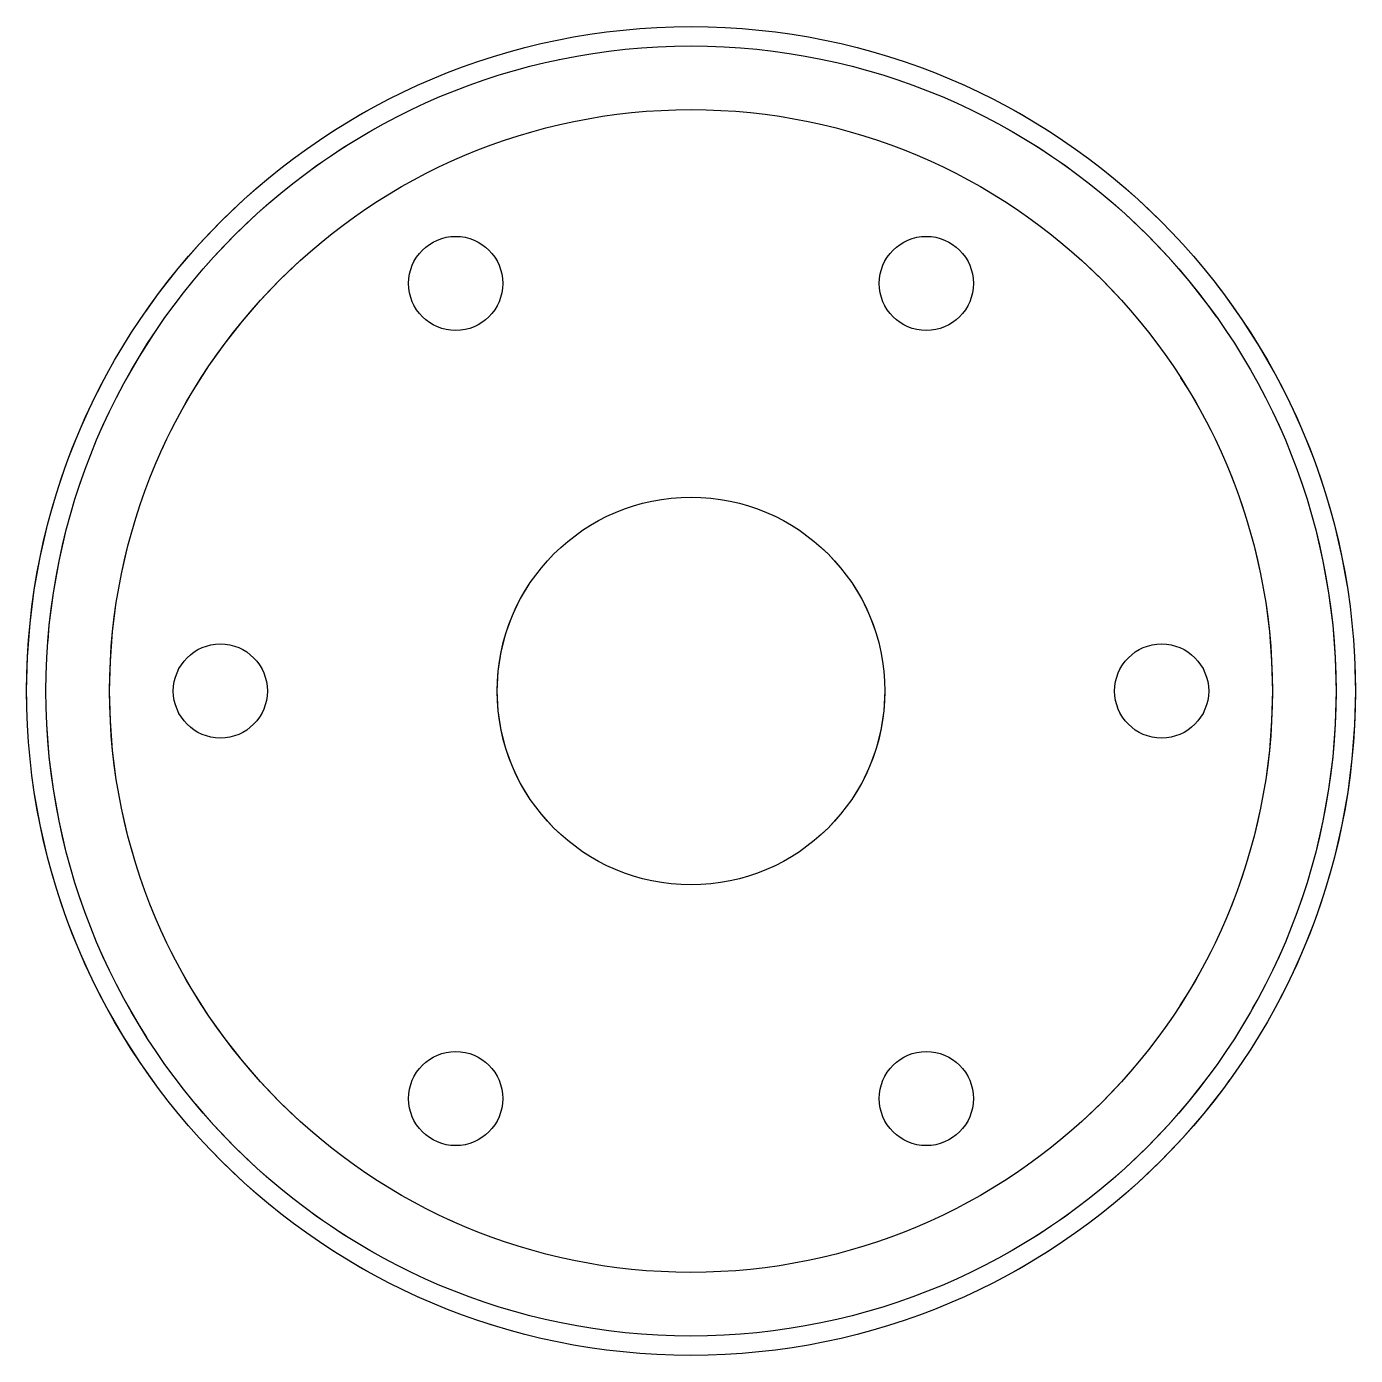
# Model space of a CAD drawing. Header units: millimetres. Extents: x -24 to 24, y -24 to 24.
import ezdxf

# ---------------------------------------------------------------- set-up
doc = ezdxf.new("R2010")
doc.units = ezdxf.units.MM
doc.linetypes.add('ACAD_ISO02W100', pattern=[15, 12, -3])
doc.layers.add('HIDDEN', color=7, linetype='ACAD_ISO02W100', lineweight=13)
doc.layers.add('VISIBLE', color=7, linetype='Continuous', lineweight=25)

msp = doc.modelspace()

# ---------------------------------------------------------------- linework, layer by layer
at = {"layer": 'HIDDEN'}
for centre, radius in [((0, 0), 24), ((0, 0), 23.3), ((0, 0), 21), ((-8.5, 14.722), 1.7), ((8.5, 14.722), 1.7), ((0, 0), 7), ((-17, 0), 1.7), ((17, 0), 1.7), ((-8.5, -14.722), 1.7), ((8.5, -14.722), 1.7)]:
    msp.add_circle(centre, radius, dxfattribs=at)
at = {"layer": 'VISIBLE'}
for centre, radius in [((0, 0), 24), ((0, 0), 23.3), ((0, 0), 21), ((-8.5, 14.722), 1.7), ((8.5, 14.722), 1.7), ((0, 0), 7), ((-17, 0), 1.7), ((17, 0), 1.7), ((-8.5, -14.722), 1.7), ((8.5, -14.722), 1.7)]:
    msp.add_circle(centre, radius, dxfattribs=at)

doc.saveas('drawing.dxf')
